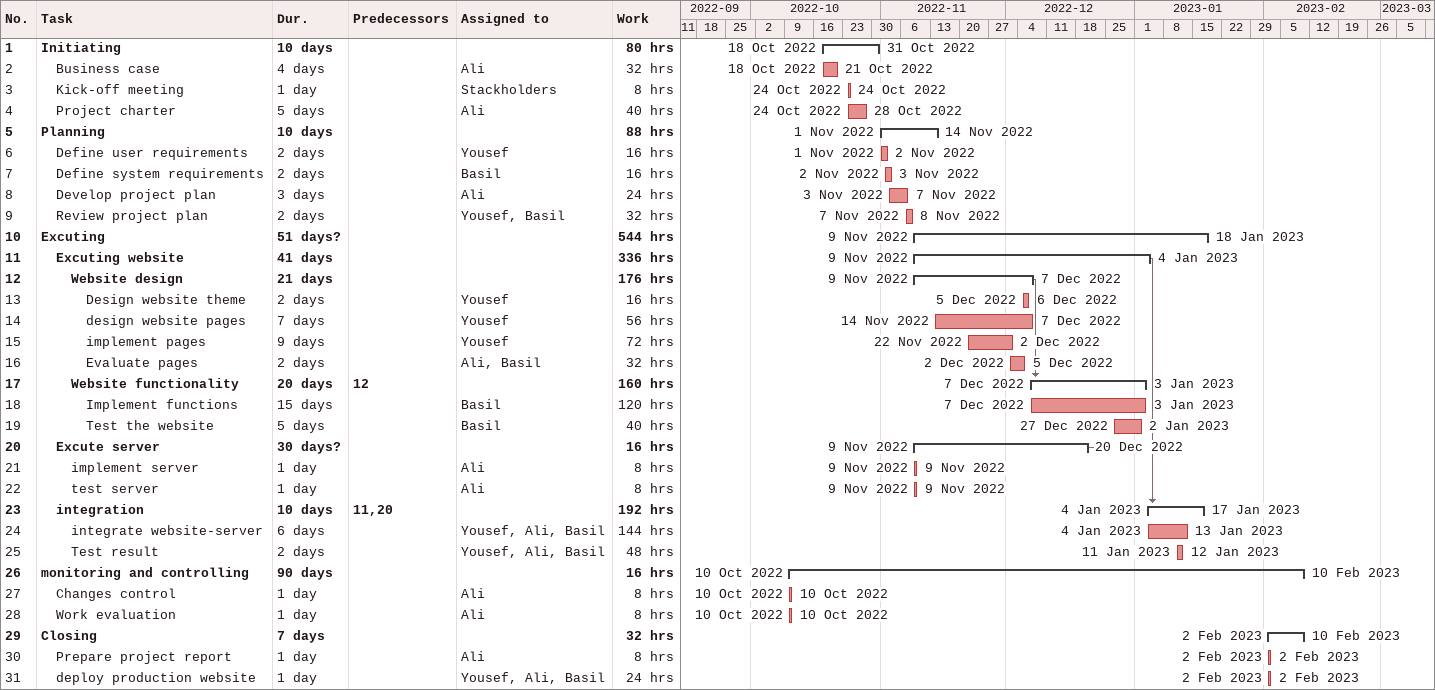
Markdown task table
| ID | Level | Task | Duration | Start | Finish | Predecessors | Resources | Work (h) |
|---|---|---|---|---|---|---|---|---|
| 1 | 1 | **Initiating** | 10d | 2022-10-18 | 2022-10-31 |  |  | 80 |
| 2 | 2 | Business case | 4d | 2022-10-18 | 2022-10-21 |  | Ali | 32 |
| 3 | 2 | Kick-off meeting | 1d | 2022-10-24 | 2022-10-24 |  | Stackholders | 8 |
| 4 | 2 | Project charter | 5d | 2022-10-24 | 2022-10-28 |  | Ali | 40 |
| 5 | 1 | **Planning** | 10d | 2022-11-01 | 2022-11-14 |  |  | 88 |
| 6 | 2 | Define user requirements | 2d | 2022-11-01 | 2022-11-02 |  | Yousef | 16 |
| 7 | 2 | Define system requirements | 2d | 2022-11-02 | 2022-11-03 |  | Basil | 16 |
| 8 | 2 | Develop project plan | 3d | 2022-11-03 | 2022-11-07 |  | Ali | 24 |
| 9 | 2 | Review project plan | 2d | 2022-11-07 | 2022-11-08 |  | Yousef, Basil | 32 |
| 10 | 1 | **Excuting** | 51d? | 2022-11-09 | 2023-01-18 |  |  | 544 |
| 11 | 2 | **Excuting website** | 41d | 2022-11-09 | 2023-01-04 |  |  | 336 |
| 12 | 3 | **Website design** | 21d | 2022-11-09 | 2022-12-07 |  |  | 176 |
| 13 | 4 | Design website theme | 2d | 2022-12-05 | 2022-12-06 |  | Yousef | 16 |
| 14 | 4 | design website pages | 7d | 2022-11-14 | 2022-12-07 |  | Yousef | 56 |
| 15 | 4 | implement pages | 9d | 2022-11-22 | 2022-12-02 |  | Yousef | 72 |
| 16 | 4 | Evaluate pages | 2d | 2022-12-02 | 2022-12-05 |  | Ali, Basil | 32 |
| 17 | 3 | **Website functionality** | 20d | 2022-12-07 | 2023-01-03 | 12 |  | 160 |
| 18 | 4 | Implement functions | 15d | 2022-12-07 | 2023-01-03 |  | Basil | 120 |
| 19 | 4 | Test the website | 5d | 2022-12-27 | 2023-01-02 |  | Basil | 40 |
| 20 | 2 | **Excute server** | 30d? | 2022-11-09 | 2022-12-20 |  |  | 16 |
| 21 | 3 | implement server | 1d | 2022-11-09 | 2022-11-09 |  | Ali | 8 |
| 22 | 3 | test server | 1d | 2022-11-09 | 2022-11-09 |  | Ali | 8 |
| 23 | 2 | **integration** | 10d | 2023-01-04 | 2023-01-17 | 11, 20 |  | 192 |
| 24 | 3 | integrate website-server | 6d | 2023-01-04 | 2023-01-13 |  | Yousef, Ali, Basil | 144 |
| 25 | 3 | Test result | 2d | 2023-01-11 | 2023-01-12 |  | Yousef, Ali, Basil | 48 |
| 26 | 1 | **monitoring and controlling** | 90d | 2022-10-10 | 2023-02-10 |  |  | 16 |
| 27 | 2 | Changes control | 1d | 2022-10-10 | 2022-10-10 |  | Ali | 8 |
| 28 | 2 | Work evaluation | 1d | 2022-10-10 | 2022-10-10 |  | Ali | 8 |
| 29 | 1 | **Closing** | 7d | 2023-02-02 | 2023-02-10 |  |  | 32 |
| 30 | 2 | Prepare project report | 1d | 2023-02-02 | 2023-02-02 |  | Ali | 8 |
| 31 | 2 | deploy production website | 1d | 2023-02-02 | 2023-02-02 |  | Yousef, Ali, Basil | 24 |
